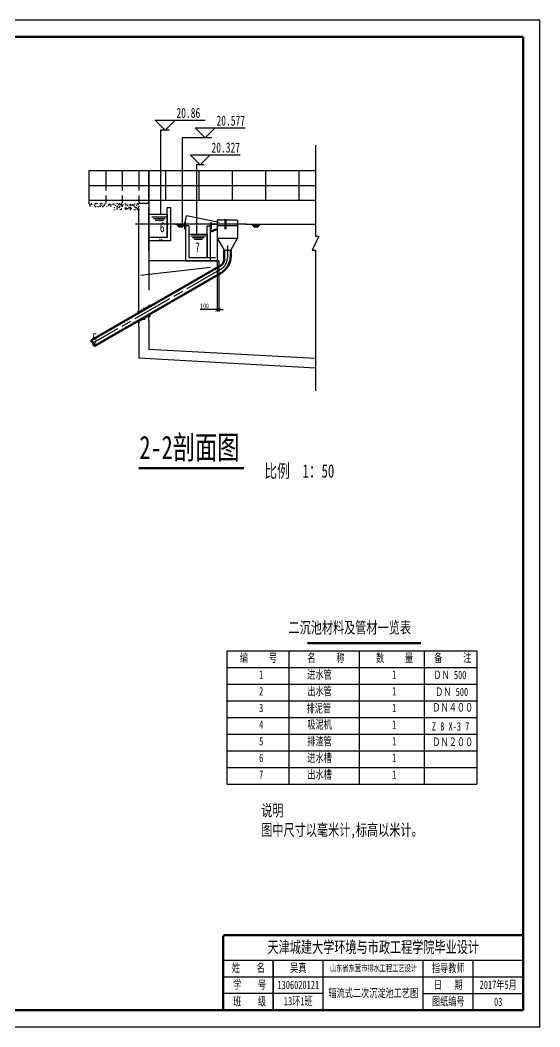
# Model space of a CAD drawing. Header units: millimetres. Extents: x 1678 to 6309, y 3797 to 4425.
# Drawn here: x 5997 to 6309, y 3797 to 4401 of the extents above; entities that cross this region are included whole.
import ezdxf

# ---------------------------------------------------------------- set-up
doc = ezdxf.new("R2010")
doc.units = ezdxf.units.MM
doc.linetypes.add('ACAD_ISO02W100', pattern=[15, 12, -3])
doc.linetypes.add('ACAD_ISO08W100', pattern=[36, 24, -3, 6, -3])
for name, color, linetype, lineweight in [('guan', 7, 'Continuous', 53), ('图层1', 7, 'Continuous', 53), ('浮渣挡板', 200, 'Continuous', 50), ('管道', 2, 'Continuous', 50), ('设备', 7, 'Continuous', 25)]:
    doc.layers.add(name, color=color, linetype=linetype, lineweight=lineweight)
for name, color, linetype in [('guani', 7, 'Continuous'), ('ZI', 50, 'Continuous'), ('中心线', 7, 'ACAD_ISO08W100'), ('字', 7, 'Continuous'), ('文字', 7, 'Continuous'), ('标注', 230, 'Continuous')]:
    doc.layers.add(name, color=color, linetype=linetype)
doc.styles.add('1', font='simfang.ttf', dxfattribs={"width": 0.7})
doc.styles.add('2', font='', dxfattribs={"width": 0.7, "height": 500})
doc.styles.add('3', font='simfang.ttf', dxfattribs={"width": 0.7, "height": 3})
doc.styles.add('5', font='simfang.ttf', dxfattribs={"width": 0.7, "height": 5})
doc.styles.add('6', font='simfang.ttf', dxfattribs={"width": 0.7, "height": 6})
doc.styles.add('7', font='simfang.ttf', dxfattribs={"width": 0.7, "height": 7})
doc.styles.add('长仿宋体', font='simfang.ttf', dxfattribs={"width": 0.7})
doc.styles.get('2').set_extended_font_data('FangSong_GB2312')
doc.dimstyles.new('nn ISO-25', dxfattribs={"dimtxt": 3, "dimasz": 2.5, "dimexe": 1.25, "dimexo": 0.625, "dimtad": 1, "dimdec": 0, "dimlfac": 100, "dimtxsty": '3', "dimblk": 'ARCHTICK', "dimcen": 2.5, "dimadec": 0, "dimazin": 0, "dimtfac": 1, "dimtdec": 0, "dimtmove": 0, "dimatfit": 3, "dimfxl": 1, "dimarcsym": 0})

# ---------------------------------------------------------------- blocks, each defined once
blk = doc.blocks.new('11')
for p, q in [((45917, 38225), (47417, 38225)), ((46217, 37925), (45917, 38225)), ((46217, 37925), (46517, 38225))]:
    blk.add_line(p, q)
blk = doc.blocks.new('_ArchTick')
at = {"color": 0, "linetype": 'ByBlock', "const_width": 0.15}
blk.add_lwpolyline([(-0.5, -0.5), (0.5, 0.5)], dxfattribs=at)
blk = doc.blocks.new('*D18')
at = {"layer": 'Defpoints', "color": 0, "ltscale": 0.1, "transparency": 16777216}
for p in [(6115.18, 4269.88), (6116.18, 4256.24), (6115.18, 4227.01)]:
    blk.add_point(p, dxfattribs=at)
at = {"layer": '标注', "color": 0, "lineweight": -2, "ltscale": 0.1, "transparency": 16777216}
for p, q in [((6115.18, 4269.25), (6115.18, 4225.76)), ((6116.18, 4255.61), (6116.18, 4225.76)), ((6115.18, 4227.01), (6104.83, 4227.01)), ((6116.18, 4227.01), (6115.18, 4227.01)), ((6116.18, 4227.01), (6118.68, 4227.01))]:
    blk.add_line(p, q, dxfattribs=at)
at = {"layer": '标注', "color": 0, "lineweight": -2, "ltscale": 0.1, "transparency": 16777216, "xscale": 2.5, "yscale": 2.5, "zscale": 2.5}
blk.add_blockref('_ArchTick', (6115.18, 4227.01), dxfattribs=at)
at = {"layer": '标注', "color": 0, "lineweight": -2, "ltscale": 0.1, "transparency": 16777216, "xscale": 2.5, "yscale": 2.5, "zscale": 2.5, "rotation": 180}
blk.add_blockref('_ArchTick', (6116.18, 4227.01), dxfattribs=at)
at = {"layer": '标注', "color": 0, "lineweight": -3, "ltscale": 0.1, "transparency": 16777216, "insert": (6107.51, 4229.16), "char_height": 3, "attachment_point": 5, "style": '3'}
blk.add_mtext('100', dxfattribs=at)

msp = doc.modelspace()

# ---------------------------------------------------------------- hatches: boundary and pattern name
at = {"lineweight": -3, "ltscale": 0.1}
h = msp.add_hatch(dxfattribs=at)
h.set_pattern_fill('AR-CONC', color=256, scale=0.02, style=0)
h.set_pattern_definition([(50, (4723.9583, 3385.8807), (3.6436934, -0.3187817), [0.381, -4.191]), (355, (4723.9583, 3385.8807), (-0.7048565, 3.821133), [0.3048, -3.3528]), (100.451, (4724.262, 3385.854), (2.93885, 3.502334), [0.3238, -3.5618]), (46.1842, (4723.9583, 3386.8967), (5.421581, -0.840847), [0.5715, -6.2865]), (96.6356, (4724.41, 3386.8267), (4.748085, 4.948511), [0.4857, -5.3427]), (351.184, (4723.9583, 3386.897), (4.748092, 4.948502), [0.4572, -5.0292]), (21, (4724.4663, 3386.6427), (3.0322976, -2.0453104), [0.381, -4.191]), (326, (4724.4663, 3386.6427), (1.2360406, 3.683759), [0.3048, -3.3528]), (71.4514, (4724.719, 3386.4723), (4.26833, 1.638457), [0.3238, -3.5618]), (37.5, (4723.9583, 3385.8807), (0.0617721, 1.6911008), [0, -3.31216, 0, -3.4036, 0, -3.3655]), (7.5, (4723.9583, 3385.8807), (1.3363933, 2.0036115), [0, -1.94056, 0, -3.23596, 0, -1.2827]), (327.5, (4722.8255, 3385.8807), (2.7118119, -0.1145749), [0, -1.27, 0, -3.9624, 0, -5.2578]), (317.5, (4722.3175, 3385.8807), (2.9625836, 0.5085298), [0, -1.651, 0, -2.63144, 0, -3.7338])])
h.paths.add_polyline_path([(6068.183, 4290.821), (6038.183, 4290.821), (6038.183, 4288.821), (6053.183, 4288.821), (6053.183, 4286.821), (6068.183, 4286.821)])

# ---------------------------------------------------------------- linework, layer by layer
at = {"lineweight": -3}
for p, q in [((6308.823, 4400.633), (5467.823, 4400.633)), ((6118.823, 3836.633), (6148.823, 3836.633)), ((6148.823, 3836.633), (6148.823, 3806.711)), ((6178.823, 3806.711), (6178.823, 3836.621)), ((6178.75, 3806.818), (6178.75, 3821.818)), ((6148.823, 3806.711), (6178.823, 3806.711))]:
    msp.add_line(p, q, dxfattribs=at)
for p, q in [((6308.823, 3796.633), (6308.823, 4400.633)), ((6038.183, 4290.401), (6038.183, 4310.401)), ((6074.183, 4310.603), (6074.183, 4262.574)), ((6074.183, 4290.401), (6074.183, 4310.401)), ((6084.183, 4310.401), (6084.183, 4292.401)), ((6104.183, 4310.401), (6104.183, 4292.401)), ((6124.183, 4310.401), (6124.183, 4292.401)), ((6144.183, 4310.401), (6144.183, 4292.401)), ((6164.183, 4310.401), (6164.183, 4292.401)), ((6038.183, 4301.392), (6174.183, 4301.392)), ((6068.183, 4290.821), (6074.183, 4290.821)), ((6074.183, 4262.574), (6074.183, 4287.954)), ((6074.183, 4262.574), (6074.183, 4238.574)), ((6074.183, 4261.954), (6074.183, 4255.954)), ((6068.183, 4216.946), (6068.183, 4204.64)), ((6074.183, 4220.41), (6074.183, 4209.313)), ((5467.823, 3796.633), (6308.823, 3796.633))]:
    msp.add_line(p, q)
at = {"lineweight": 50}
msp.add_line((6298.823, 4390.633), (5492.823, 4390.633), dxfattribs=at)
at = {"lineweight": -3, "ltscale": 0.1}
for p, q in [((6038.183, 4310.401), (6174.183, 4310.401)), ((6174.183, 4292.401), (6038.183, 4292.401)), ((6075.968, 4282.577), (6084.947, 4282.577)), ((6075.968, 4282.577), (6084.947, 4282.577)), ((6075.968, 4282.577), (6084.947, 4282.577)), ((6075.968, 4282.577), (6084.947, 4282.577)), ((6075.968, 4282.577), (6084.947, 4282.577)), ((6075.968, 4282.577), (6084.947, 4282.577)), ((6085.183, 4270.134), (6085.183, 4288.293)), ((6085.183, 4284.134), (6085.183, 4270.134)), ((6087.183, 4288.293), (6087.183, 4268.134)), ((6095.983, 4279.153), (6096.65, 4283.226)), ((6116.363, 4279.153), (6096.65, 4283.226)), ((6076.968, 4281.577), (6083.947, 4281.577)), ((6077.968, 4280.577), (6082.947, 4280.577)), ((6087.183, 4278.134), (6087.183, 4272.134)), ((6087.183, 4278.134), (6087.183, 4272.134)), ((6090.183, 4278.134), (6096.183, 4278.134)), ((6090.183, 4278.134), (6096.183, 4278.134)), ((6090.969, 4277.602), (6095.459, 4277.602)), ((6090.969, 4277.602), (6095.459, 4277.602)), ((6090.969, 4277.602), (6095.459, 4277.602)), ((6090.969, 4277.602), (6095.459, 4277.602)), ((6090.969, 4277.602), (6095.459, 4277.602)), ((6090.969, 4277.602), (6095.459, 4277.602)), ((6091.469, 4277.102), (6094.959, 4277.102)), ((6091.469, 4277.102), (6094.959, 4277.102)), ((6091.969, 4276.602), (6094.459, 4276.602)), ((6091.969, 4276.602), (6094.459, 4276.602)), ((6098.183, 4277.153), (6096.183, 4277.153)), ((6096.183, 4277.153), (6096.183, 4256.235)), ((6098.183, 4277.153), (6096.183, 4277.153)), ((6098.183, 4277.153), (6098.183, 4263.894)), ((6098.183, 4277.153), (6098.183, 4258.235)), ((6109.183, 4261.894), (6109.183, 4277.153)), ((6109.183, 4258.235), (6109.183, 4277.153)), ((6109.183, 4277.153), (6111.183, 4277.153)), ((6111.183, 4256.235), (6111.183, 4277.153)), ((6111.363, 4278.134), (6115.183, 4278.134)), ((6111.363, 4278.134), (6115.183, 4278.134)), ((6132.383, 4278.134), (6174.183, 4278.134)), ((6136.161, 4277.602), (6140.65, 4277.602)), ((6136.161, 4277.602), (6140.65, 4277.602)), ((6136.161, 4277.602), (6140.65, 4277.602)), ((6136.161, 4277.602), (6140.65, 4277.602)), ((6136.161, 4277.602), (6140.65, 4277.602)), ((6136.161, 4277.602), (6140.65, 4277.602)), ((6136.661, 4277.102), (6140.15, 4277.102)), ((6136.661, 4277.102), (6140.15, 4277.102)), ((6137.161, 4276.602), (6139.65, 4276.602)), ((6137.161, 4276.602), (6139.65, 4276.602)), ((6099.397, 4271.235), (6108.376, 4271.235)), ((6099.397, 4271.235), (6108.376, 4271.235)), ((6099.397, 4271.235), (6108.376, 4271.235)), ((6099.397, 4271.235), (6108.376, 4271.235)), ((6099.397, 4271.235), (6108.376, 4271.235)), ((6099.397, 4271.235), (6108.376, 4271.235)), ((6100.397, 4270.235), (6107.376, 4270.235)), ((6100.397, 4270.235), (6107.376, 4270.235)), ((6101.397, 4269.235), (6106.376, 4269.235)), ((6101.397, 4269.235), (6106.376, 4269.235)), ((6098.183, 4258.235), (6114.183, 4258.235)), ((6111.183, 4252.235), (6069.183, 4247.324)), ((6116.183, 4256.235), (6074.183, 4256.235)), ((6096.183, 4256.235), (6116.183, 4256.235)), ((6116.183, 4256.235), (6116.183, 4252.235)), ((6068.183, 4210.521), (6068.183, 4197.744)), ((6174.183, 4191.903), (6068.183, 4197.744))]:
    msp.add_line(p, q, dxfattribs=at)
at = {"ltscale": 0.1}
for p, q in [((6068.183, 4225.217), (6068.183, 4286.821)), ((6074.183, 4284.134), (6085.183, 4284.134)), ((6085.183, 4284.134), (6085.183, 4270.134)), ((6127.383, 4278.134), (6066.03, 4278.134)), ((6120.183, 4278.134), (6120.183, 4280.134)), ((6132.383, 4278.134), (6127.383, 4278.134)), ((6098.183, 4272.235), (6109.183, 4272.235)), ((6109.183, 4272.235), (6109.183, 4258.235)), ((6085.183, 4270.134), (6074.183, 4270.134)), ((6087.183, 4268.134), (6074.183, 4268.134)), ((6068.183, 4225.217), (6074.183, 4228.681)), ((6074.183, 4223.649), (6068.183, 4220.016)), ((6074.183, 4220.41), (6074.183, 4223.649)), ((6068.183, 4216.946), (6068.183, 4220.016)), ((6120.898, 4022.246), (6120.898, 3942.246)), ((6158.176, 4022.246), (6158.176, 3942.246)), ((6200.419, 4022.246), (6200.419, 3942.246)), ((6239.362, 4022.246), (6239.362, 3942.246)), ((6270.898, 4022.246), (6270.898, 3942.246))]:
    msp.add_line(p, q, dxfattribs=at)
at = {"lineweight": 30}
for p, q in [((6115.183, 4280.561), (6115.183, 4269.876)), ((6127.383, 4280.561), (6115.183, 4280.561)), ((6127.383, 4277.131), (6115.183, 4277.131)), ((6127.383, 4280.561), (6127.383, 4269.876)), ((6115.183, 4269.876), (6119.283, 4262.574)), ((6115.183, 4269.876), (6127.383, 4269.876)), ((6123.283, 4262.574), (6127.383, 4269.876)), ((6119.283, 4262.574), (6123.283, 4262.574))]:
    msp.add_line(p, q, dxfattribs=at)
at = {"linetype": 'ACAD_ISO02W100', "lineweight": -3, "ltscale": 0.01}
for p, q in [((6080.683, 4270.134), (6080.683, 4268.134)), ((6081.683, 4270.134), (6081.683, 4268.134))]:
    msp.add_line(p, q, dxfattribs=at)
at = {"lineweight": 53}
msp.add_line((6118.649, 3851.305), (6118.649, 3806.633), dxfattribs=at)
at = {"layer": 'guan', "ltscale": 0.1}
for p, q in [((6095.983, 4275.153), (6095.983, 4279.153)), ((6111.363, 4275.153), (6111.363, 4279.153))]:
    msp.add_line(p, q, dxfattribs=at)
at = {"layer": 'guan', "lineweight": -3, "ltscale": 0.1}
msp.add_line((6095.983, 4277.153), (6095.983, 4275.153), dxfattribs=at)
at = {"layer": 'guan'}
for p, q in [((6068.149, 4131.921), (6131.205, 4131.921)), ((6169.275, 4026.829), (6237.426, 4026.829))]:
    msp.add_line(p, q, dxfattribs=at)
at = {"layer": 'guani', "linetype": 'ACAD_ISO02W100'}
for p, q in [((6048.183, 4310.401), (6048.183, 4290.821)), ((6058.183, 4310.401), (6058.183, 4290.821)), ((6068.183, 4310.401), (6068.183, 4290.401))]:
    msp.add_line(p, q, dxfattribs=at)
at = {"layer": 'guani'}
for p, q in [((6074.183, 4261.954), (6074.183, 4255.954)), ((6068.183, 4216.946), (6068.183, 4204.64)), ((6074.183, 4220.41), (6074.183, 4203.031))]:
    msp.add_line(p, q, dxfattribs=at)
at = {"layer": 'ZI'}
for p, q in [((6174.183, 4197.636), (6074.183, 4203.031)), ((6120.898, 4022.246), (6270.898, 4022.246)), ((6120.898, 4012.246), (6270.898, 4012.246)), ((6120.898, 4002.246), (6270.898, 4002.246)), ((6120.898, 3992.246), (6270.898, 3992.246)), ((6120.898, 3982.246), (6270.898, 3982.246)), ((6120.898, 3972.246), (6270.898, 3972.246)), ((6120.898, 3962.246), (6270.898, 3962.246)), ((6120.898, 3952.246), (6270.898, 3952.246)), ((6120.898, 3942.246), (6270.898, 3942.246))]:
    msp.add_line(p, q, dxfattribs=at)
at = {"layer": '中心线', "lineweight": -3, "ltscale": 0.1}
msp.add_line((6085.183, 4288.293), (6087.183, 4288.293), dxfattribs=at)
at = {"layer": '中心线'}
for p, q in [((6121.283, 4265.397), (6121.283, 4258.073)), ((6117.679, 4251.373), (6040.742, 4206.954))]:
    msp.add_line(p, q, dxfattribs=at)
msp.add_arc((6113.283, 4258.073), 8, 300, 0, dxfattribs=at)
at = {"layer": '图层1'}
for p, q in [((6298.823, 3806.633), (6298.823, 4390.633)), ((6118.823, 3851.633), (6298.823, 3851.633)), ((5492.823, 3806.633), (6298.823, 3806.633)), ((6298.823, 3806.633), (6118.823, 3806.633))]:
    msp.add_line(p, q, dxfattribs=at)
at = {"layer": '文字'}
for p, q in [((6118.823, 3836.633), (6298.823, 3836.633)), ((6148.817, 3806.782), (6148.817, 3836.782)), ((6238.823, 3806.633), (6238.823, 3836.633)), ((6268.823, 3806.633), (6268.823, 3836.633)), ((6118.823, 3826.633), (6298.823, 3826.633)), ((6118.817, 3816.782), (6178.817, 3816.782)), ((6238.823, 3816.633), (6298.823, 3816.633))]:
    msp.add_line(p, q, dxfattribs=at)
at = {"layer": '标注', "lineweight": -3, "ltscale": 0.1}
for p, q in [((6086.536, 4334.648), (6081.183, 4334.648)), ((6081.183, 4334.648), (6081.183, 4284.134)), ((6112.005, 4330.008), (6094.018, 4330.008)), ((6094.018, 4330.008), (6094.018, 4278.134)), ((6107.325, 4313.818), (6102.745, 4313.818)), ((6102.745, 4313.818), (6102.745, 4272.235))]:
    msp.add_line(p, q, dxfattribs=at)
at = {"layer": '浮渣挡板', "ltscale": 0.1}
for p, q in [((6120.183, 4275.134), (6120.183, 4281.134)), ((6115.183, 4275.134), (6111.183, 4273.887))]:
    msp.add_line(p, q, dxfattribs=at)
at = {"layer": '管道'}
for p, q in [((6119.283, 4262.574), (6119.283, 4256.918)), ((6123.283, 4262.574), (6123.283, 4259.227)), ((6117.283, 4253.454), (6039.742, 4208.686)), ((6117.283, 4248.835), (6041.742, 4205.222)), ((6074.733, 4228.998), (6067.883, 4225.044)), ((6074.55, 4223.86), (6067.88, 4220.016))]:
    msp.add_line(p, q, dxfattribs=at)
at = {"layer": '管道', "ltscale": 0.1}
for p, q in [((6074.733, 4228.998), (6074.733, 4229.84)), ((6067.883, 4225.044), (6067.883, 4226.046)), ((6071.308, 4227.021), (6071.311, 4227.949)), ((6074.55, 4223.86), (6074.55, 4222.71)), ((6067.88, 4220.016), (6067.88, 4219.104)), ((6071.215, 4221.938), (6071.215, 4220.923))]:
    msp.add_line(p, q, dxfattribs=at)
at = {"layer": '管道'}
for centre, radius in [((6111.283, 4259.227), 12), ((6115.283, 4256.918), 4)]:
    msp.add_arc(centre, radius, 300, 0, dxfattribs=at)
msp.add_ellipse((6040.252, 4207.826), major_axis=(-0.5, 0.866), ratio=0.3976726, start_param=0, end_param=3.1415927, dxfattribs=at)
msp.add_ellipse((6041.252, 4206.094), major_axis=(-0.5, 0.866), ratio=0.3976726, dxfattribs=at)
at = {"layer": '设备'}
for p, q in [((6174.183, 4325.587), (6174.183, 4271.12)), ((6174.183, 4271.12), (6176.183, 4271.12)), ((6176.183, 4271.12), (6174.183, 4266.76)), ((6174.183, 4266.76), (6172.183, 4262.569)), ((6172.183, 4262.569), (6174.183, 4262.569)), ((6174.183, 4262.569), (6174.183, 4178.139)), ((6074.188, 4227.702), (6074.188, 4227.702))]:
    msp.add_line(p, q, dxfattribs=at)

# ---------------------------------------------------------------- block references
at = {"layer": '标注', "xscale": 0.01999999998952262, "yscale": 0.01999999998952262, "zscale": 0.02}
for p in [(5159.566, 3576.146), (5183.601, 3571.506), (5180.587, 3555.316)]:
    msp.add_blockref('11', p, dxfattribs=at)

# ---------------------------------------------------------------- texts
at = {"attachment_point": 1}
for s, insert, char_height, width, style in [('{\\fFangSong_GB2312|b0|i0|c134|p49;2-2剖面图}', (6068.415, 4151.282), 14, 91.48372, '7'), ('\\pt1.75e+004;说明\\P图中尺寸以毫米计,标高以米计。', (6141.591, 3930.013), 7, 176.5098, '3')]:
    msp.add_mtext(s, dxfattribs=dict(at, insert=insert, char_height=char_height, width=width, style=style))
at = {"ltscale": 0.1, "insert": (6143.458, 4129.693), "char_height": 8, "width": 60.72162, "attachment_point": 4, "style": '2'}
msp.add_mtext('比例  1：50', dxfattribs=at)
at = {"layer": 'ZI', "insert": (6131.243, 4039.694), "char_height": 6, "width": 131.60893, "attachment_point": 1, "style": '6'}
msp.add_mtext('       {\\fFangSong_GB2312|b0|i0|c134|p49;\\H1.167x;  二沉池材料及管材一览表}', dxfattribs=at)
at = {"layer": '字', "ltscale": 100}
for s, insert, char_height, width, attachment_point, style in [('    6', (6083.544, 4279.381), 6, 161.80606, 3, '3'), ('    7', (6104.721, 4267.272), 6, 161.80606, 3, '3'), ('    5', (6043.01, 4212.88), 6, 161.80606, 3, '3'), ('编     号', (6128.733, 4020.509), 5, 80.90303, 1, '5'), ('名     称', (6169.213, 4020.509), 5, 80.90303, 1, '5'), ('数     量', (6210.459, 4020.509), 5, 80.90303, 1, '1'), ('备     注     ', (6245.371, 4020.509), 5, 80.90303, 1, '1'), ('进水管', (6169.213, 4010.509), 5, 80.90303, 1, '5'), ('    1', (6130.286, 4010.509), 5, 80.90303, 1, '5'), ('    1', (6210.105, 4010.509), 5, 80.90303, 1, '5'), ('{\\fArial|b0|i0|c0|p32; }ＤＮ{\\fFangSong_GB2312|b0|i0|c134|p49; 500}     ', (6243.571, 4010.279), 5, 34.04593, 1, '5'), ('    2', (6130.286, 4000.509), 5, 80.90303, 1, '5'), ('出水管', (6169.213, 4000.509), 5, 80.90303, 1, '5'), ('    1', (6210.105, 4000.509), 5, 80.90303, 1, '5'), ('ＤＮ 500     ', (6245.97, 4000.138), 5, 35.86002, 1, '5'), ('    3', (6130.286, 3990.509), 5, 80.90303, 1, '5'), ('排泥管', (6168.764, 3990.242), 5, 80.90303, 1, '5'), ('    1', (6210.105, 3990.509), 5, 80.90303, 1, '5'), (' {\\fFangSong_GB2312|b0|i0|c134|p49;ＤＮ４００}     ', (6241.78, 3990.762), 5, 35.83742, 1, '5'), ('    4', (6130.286, 3980.509), 5, 80.90303, 1, '5'), ('吸泥机', (6169.213, 3980.509), 5, 80.90303, 1, '5'), ('    1', (6210.105, 3980.509), 5, 80.90303, 1, '5'), (' Z B X-3 7    ', (6241.488, 3979.407), 5, 35.83742, 1, '5'), ('    5', (6130.286, 3970.509), 5, 80.90303, 1, '5'), ('排渣管', (6169.213, 3970.509), 5, 80.90303, 1, '5'), ('    1', (6210.105, 3970.509), 5, 80.90303, 1, '5'), (' {\\fFangSong_GB2312|b0|i0|c134|p49;ＤＮ２００}     ', (6241.78, 3970.097), 5, 38.32668, 1, '5'), ('    6', (6130.286, 3960.509), 5, 80.90303, 1, '5'), ('进水槽', (6169.213, 3960.509), 5, 80.90303, 1, '5'), ('    1', (6210.105, 3960.509), 5, 80.90303, 1, '5'), ('    7', (6130.286, 3950.509), 5, 80.90303, 1, '5'), ('出水槽', (6169.213, 3950.509), 5, 80.90303, 1, '5'), ('    1', (6210.105, 3950.509), 5, 80.90303, 1, '5')]:
    msp.add_mtext(s, dxfattribs=dict(at, insert=insert, char_height=char_height, width=width, attachment_point=attachment_point, style=style))
at = {"layer": '文字', "attachment_point": 5, "style": '长仿宋体'}
for s, insert, char_height, width in [('天津城建大学环境与市政工程学院毕业设计', (6208.823, 3844.133), 7, 180), ('姓    名', (6133.817, 3831.782), 5, 30), ('吴真', (6163.817, 3831.782), 5, 30), ('{\\T0.95;山东省东营市排水工程工艺设计}', (6208.823, 3831.633), 4, 60), ('指导教师', (6253.823, 3831.633), 5, 30), ('学    号', (6134.575, 3821.664), 5, 30), ('1306020121', (6163.817, 3821.782), 5, 30), ('日   期', (6253.823, 3821.633), 5, 30), ('2017年5月', (6283.823, 3821.633), 5, 30), ('辐流式二次沉淀池工艺图', (6208.823, 3816.633), 5, 60), ('班    级', (6134.575, 3811.66), 5, 30), ('13环1班', (6163.817, 3811.782), 5, 30), ('图纸编号', (6253.823, 3811.633), 5, 30), ('03', (6283.823, 3811.633), 5, 30)]:
    msp.add_mtext(s, dxfattribs=dict(at, insert=insert, char_height=char_height, width=width))
at = {"layer": '标注', "char_height": 6, "width": 171.11111, "attachment_point": 1, "style": '3'}
for s, insert in [('20.86', (6090.671, 4347.992)), ('20.577', (6114.706, 4343.352)), ('20.327', (6111.692, 4327.163))]:
    msp.add_mtext(s, dxfattribs=dict(at, insert=insert))

# ---------------------------------------------------------------- dimensions: what is measured, and where the dimension line sits
at = {"layer": '标注', "lineweight": -3, "ltscale": 0.1}
dim = msp.add_linear_dim(base=(6115.183, 4227.013), p1=(6116.183, 4256.235), p2=(6115.183, 4269.876), dimstyle='nn ISO-25', dxfattribs=at)
dim.commit()
dim.dimension.update_dxf_attribs({"geometry": '*D18', "text_midpoint": (6107.506, 4229.155)})

doc.saveas('drawing.dxf')
